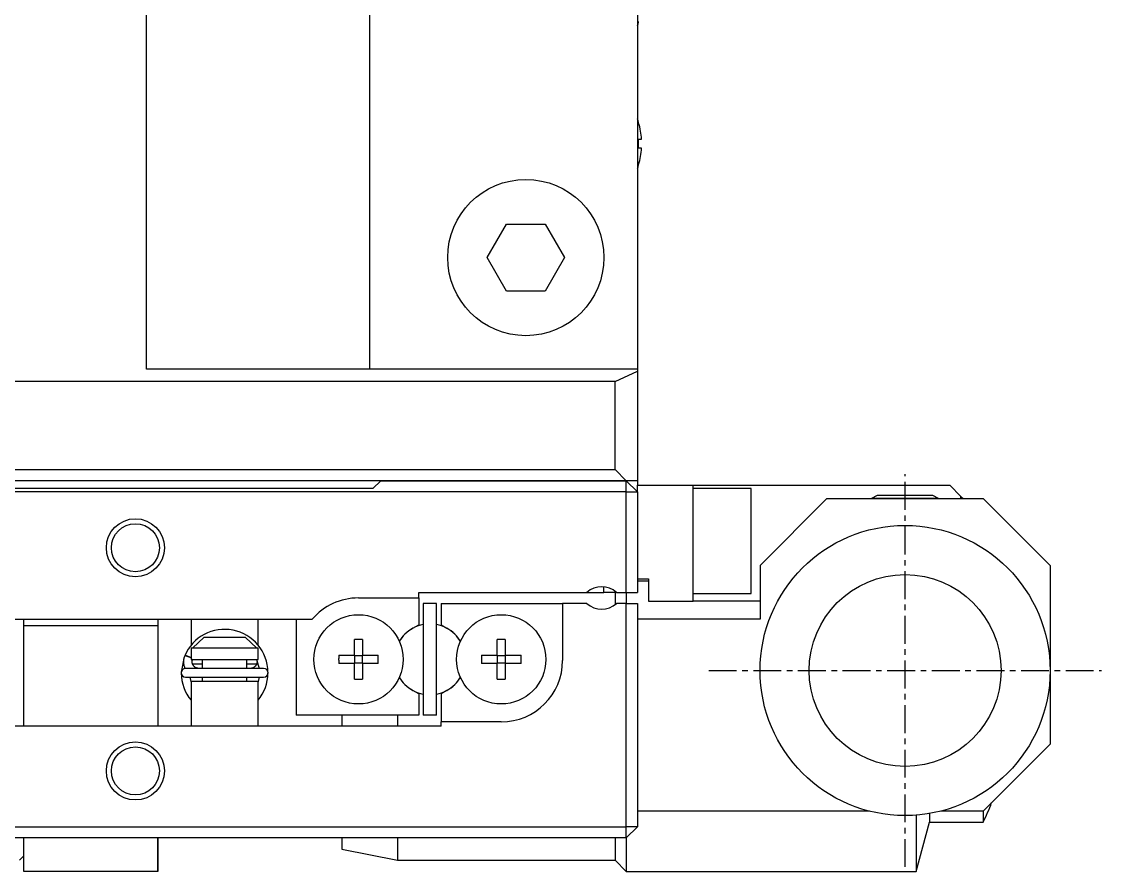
# Model space of a CAD drawing. Extents: x 61 to 317, y 68 to 332.
# Drawn here: x 130.79 to 179.19, y 225.66 to 263.73 of the extents above; entities that cross this region are included whole.
import ezdxf

# ---------------------------------------------------------------- set-up
doc = ezdxf.new("R2010")
doc.units = 0
doc.linetypes.add('CENTER', pattern=[2, 1.25, -0.25, 0.25, -0.25])
doc.layers.get('0').update_dxf_attribs({"linetype": 'CONTINUOUS'})
doc.layers.add('CENTER', color=1, linetype='CENTER')

msp = doc.modelspace()

# ---------------------------------------------------------------- linework, layer by layer
at = {"color": 9, "linetype": 'CONTINUOUS'}
msp.add_line((146.387, 282.707), (146.387, 248.163), dxfattribs=at)
at = {"color": 7, "linetype": 'CONTINUOUS'}
for p, q in [((158.387, 282.663), (158.387, 248.163)), ((136.387, 248.163), (136.387, 278.15)), ((158.443, 263.713), (158.443, 263.734)), ((158.443, 263.713), (158.443, 263.734)), ((158.443, 259.192), (158.443, 259.213)), ((158.443, 258.063), (158.443, 258.463)), ((158.443, 258.463), (158.574, 258.463)), ((158.574, 258.063), (158.443, 258.063)), ((158.443, 257.313), (158.443, 257.334)), ((151.655, 253.163), (152.521, 254.663)), ((152.521, 254.663), (154.253, 254.663)), ((154.253, 254.663), (155.119, 253.163)), ((152.521, 251.663), (151.655, 253.163)), ((155.119, 253.163), (154.253, 251.663)), ((154.253, 251.663), (152.521, 251.663)), ((151.387, 248.163), (136.387, 248.163)), ((155.387, 248.163), (151.387, 248.163)), ((158.387, 248.163), (155.387, 248.163)), ((157.387, 247.616), (158.387, 248.072)), ((158.387, 248.163), (158.387, 248.072)), ((158.387, 248.072), (158.387, 243.163)), ((157.387, 247.616), (99.387, 247.616)), ((157.387, 243.663), (157.387, 247.616)), ((99.387, 243.663), (157.387, 243.663)), ((157.387, 243.663), (157.887, 243.163)), ((146.887, 243.163), (109.887, 243.163)), ((146.887, 243.163), (146.537, 242.813)), ((157.887, 243.163), (146.887, 243.163)), ((146.887, 243.163), (157.887, 243.163)), ((158.387, 243.163), (157.887, 243.163)), ((158.387, 242.663), (157.887, 243.163)), ((157.887, 242.663), (157.887, 243.163)), ((158.387, 243.163), (158.387, 242.963)), ((157.887, 242.663), (98.887, 242.663)), ((146.537, 242.813), (110.237, 242.813)), ((157.887, 238.163), (157.887, 242.663)), ((157.887, 242.663), (158.387, 242.663)), ((158.387, 242.963), (160.887, 242.963)), ((158.387, 242.663), (158.387, 242.963)), ((158.387, 242.663), (158.387, 238.163)), ((160.887, 242.963), (172.387, 242.963)), ((160.887, 237.763), (160.887, 242.963)), ((163.487, 242.813), (160.887, 242.813)), ((163.487, 240.463), (163.487, 242.813)), ((169.137, 242.498), (168.887, 242.373)), ((171.637, 242.498), (169.137, 242.498)), ((171.887, 242.373), (171.637, 242.498)), ((172.887, 242.463), (172.387, 242.963)), ((166.887, 242.363), (163.887, 239.363)), ((166.887, 242.363), (173.887, 242.363)), ((171.887, 242.373), (168.887, 242.373)), ((168.887, 242.373), (168.887, 242.363)), ((171.887, 242.363), (171.887, 242.373)), ((172.887, 242.463), (172.987, 242.363)), ((172.887, 242.363), (172.887, 242.463)), ((176.887, 239.363), (173.887, 242.363)), ((163.487, 238.113), (163.487, 240.463)), ((163.887, 239.363), (163.887, 236.963)), ((176.887, 239.363), (176.887, 234.663)), ((158.387, 238.763), (158.887, 238.763)), ((158.887, 238.663), (158.387, 238.663)), ((158.887, 238.763), (158.887, 237.763)), ((148.587, 238.163), (156.126, 238.163)), ((148.587, 237.913), (148.587, 238.163)), ((156.107, 238.163), (156.887, 238.163)), ((156.126, 238.163), (156.887, 238.163)), ((156.887, 238.163), (156.887, 238.408)), ((157.387, 238.163), (156.887, 238.163)), ((157.415, 238.191), (157.387, 238.163)), ((157.387, 238.163), (157.387, 237.613)), ((157.448, 238.163), (157.887, 238.163)), ((157.887, 238.163), (158.387, 238.163)), ((157.887, 238.163), (157.887, 237.663)), ((145.887, 237.913), (148.587, 237.913)), ((148.587, 237.913), (148.587, 236.714)), ((149.387, 237.663), (148.787, 237.663)), ((148.787, 237.663), (148.787, 232.663)), ((149.387, 232.663), (149.387, 237.663)), ((149.587, 237.663), (155.037, 237.663)), ((149.587, 237.663), (149.587, 236.714)), ((156.126, 237.663), (155.037, 237.663)), ((155.037, 237.663), (155.037, 235.113)), ((157.887, 237.663), (157.448, 237.663)), ((157.887, 227.663), (157.887, 237.663)), ((157.887, 237.663), (158.387, 237.663)), ((158.387, 237.663), (158.387, 227.663)), ((158.887, 237.763), (160.887, 237.763)), ((160.887, 238.113), (163.487, 238.113)), ((163.887, 237.763), (160.887, 237.763)), ((117.962, 236.963), (138.812, 236.963)), ((130.887, 236.663), (130.887, 236.963)), ((136.887, 236.963), (136.887, 236.663)), ((138.387, 236.963), (138.387, 235.8)), ((138.812, 236.963), (140.962, 236.963)), ((140.962, 236.963), (143.808, 236.963)), ((141.387, 235.799), (141.387, 236.963)), ((143.087, 236.963), (143.087, 232.663)), ((148.327, 236.564), (148.587, 236.714)), ((149.587, 236.714), (149.847, 236.564)), ((163.887, 236.963), (158.387, 236.963)), ((130.887, 232.163), (130.887, 236.663)), ((136.887, 236.663), (130.887, 236.663)), ((136.887, 236.663), (136.887, 232.163)), ((138.441, 235.663), (138.97, 236.163)), ((138.97, 236.163), (140.804, 236.163)), ((140.804, 236.163), (141.333, 235.663)), ((145.707, 235.343), (145.707, 236.049)), ((146.067, 236.049), (146.067, 235.343)), ((152.107, 235.343), (152.107, 236.049)), ((152.467, 236.049), (152.467, 235.343)), ((138.078, 235.274), (137.943, 234.59)), ((138.064, 235.228), (138.057, 235.195)), ((138.074, 235.261), (138.064, 235.228)), ((138.085, 235.294), (138.074, 235.261)), ((138.097, 235.324), (138.085, 235.294)), ((138.111, 235.353), (138.102, 235.332)), ((138.102, 235.333), (138.325, 235.266)), ((138.325, 235.266), (138.387, 235.235)), ((138.387, 235.663), (138.387, 235.163)), ((138.441, 235.663), (138.387, 235.663)), ((141.333, 235.663), (138.441, 235.663)), ((141.387, 235.663), (141.333, 235.663)), ((141.387, 235.163), (141.387, 235.663)), ((141.675, 235.327), (141.667, 235.345)), ((141.671, 235.333), (141.671, 235.336)), ((141.697, 235.271), (141.675, 235.328)), ((145.001, 235.343), (145.707, 235.343)), ((145.717, 235.333), (145.707, 235.343)), ((145.717, 234.993), (145.717, 235.333)), ((145.717, 235.333), (146.057, 235.333)), ((146.057, 235.333), (146.067, 235.343)), ((146.057, 235.333), (146.057, 234.993)), ((146.067, 235.343), (146.773, 235.343)), ((151.401, 235.343), (152.107, 235.343)), ((152.117, 235.333), (152.107, 235.343)), ((152.117, 234.993), (152.117, 235.333)), ((152.117, 235.333), (152.457, 235.333)), ((152.457, 235.333), (152.467, 235.343)), ((152.457, 235.333), (152.457, 234.993)), ((152.467, 235.343), (153.173, 235.343)), ((138.043, 235.093), (138.042, 235.059)), ((138.042, 235.059), (138.043, 235.025)), ((138.046, 235.127), (138.043, 235.093)), ((138.043, 235.025), (138.045, 234.99)), ((138.045, 234.99), (138.05, 234.956)), ((138.05, 235.161), (138.046, 235.127)), ((138.057, 235.195), (138.05, 235.161)), ((138.05, 234.956), (138.055, 234.923)), ((138.055, 234.923), (138.063, 234.889)), ((138.063, 234.889), (138.072, 234.856)), ((138.072, 234.856), (138.083, 234.824)), ((138.083, 234.824), (138.095, 234.792)), ((138.095, 234.792), (138.109, 234.76)), ((138.109, 234.76), (138.111, 234.756)), ((141.637, 234.758), (138.137, 234.758)), ((138.387, 235.163), (141.387, 235.163)), ((138.432, 235.057), (138.433, 235.072)), ((138.433, 235.042), (138.432, 235.057)), ((138.433, 235.072), (138.434, 235.087)), ((138.434, 235.027), (138.433, 235.042)), ((138.434, 235.087), (138.436, 235.102)), ((138.436, 235.012), (138.434, 235.027)), ((138.436, 235.102), (138.439, 235.117)), ((138.438, 234.997), (138.436, 235.012)), ((138.441, 234.983), (138.438, 234.997)), ((138.439, 235.117), (138.442, 235.132)), ((138.446, 234.968), (138.441, 234.983)), ((138.442, 235.132), (138.447, 235.146)), ((138.45, 234.954), (138.446, 234.968)), ((138.447, 235.146), (138.452, 235.161)), ((138.447, 234.963), (138.887, 234.963)), ((138.447, 234.963), (138.887, 234.963)), ((138.456, 234.94), (138.45, 234.954)), ((138.452, 235.161), (138.456, 235.171)), ((138.462, 234.926), (138.456, 234.94)), ((138.469, 234.913), (138.462, 234.926)), ((138.477, 234.9), (138.469, 234.913)), ((138.485, 234.887), (138.477, 234.9)), ((138.494, 234.875), (138.485, 234.887)), ((138.503, 234.864), (138.494, 234.875)), ((138.513, 234.852), (138.503, 234.864)), ((138.524, 234.842), (138.513, 234.852)), ((138.535, 234.832), (138.524, 234.842)), ((138.546, 234.822), (138.535, 234.832)), ((138.558, 234.813), (138.546, 234.822)), ((138.571, 234.804), (138.558, 234.813)), ((138.583, 234.797), (138.571, 234.804)), ((138.596, 234.79), (138.583, 234.797)), ((138.61, 234.783), (138.596, 234.79)), ((138.624, 234.777), (138.61, 234.783)), ((138.638, 234.772), (138.624, 234.777)), ((138.652, 234.767), (138.638, 234.772)), ((138.667, 234.764), (138.652, 234.767)), ((138.681, 234.761), (138.667, 234.764)), ((138.696, 234.758), (138.681, 234.761)), ((138.887, 235.163), (138.887, 234.758)), ((140.887, 234.758), (140.887, 235.163)), ((140.887, 234.963), (141.325, 234.963)), ((140.887, 234.963), (141.325, 234.963)), ((141.042, 234.758), (141.035, 234.758)), ((141.057, 234.759), (141.042, 234.758)), ((141.072, 234.76), (141.057, 234.759)), ((141.087, 234.762), (141.072, 234.76)), ((141.102, 234.765), (141.087, 234.762)), ((141.116, 234.769), (141.102, 234.765)), ((141.131, 234.773), (141.116, 234.769)), ((141.145, 234.778), (141.131, 234.773)), ((141.159, 234.784), (141.145, 234.778)), ((141.173, 234.79), (141.159, 234.784)), ((141.186, 234.797), (141.173, 234.79)), ((141.199, 234.805), (141.186, 234.797)), ((141.211, 234.813), (141.199, 234.805)), ((141.224, 234.822), (141.211, 234.813)), ((141.235, 234.831), (141.224, 234.822)), ((141.246, 234.842), (141.235, 234.831)), ((141.257, 234.852), (141.246, 234.842)), ((141.267, 234.863), (141.257, 234.852)), ((141.277, 234.875), (141.267, 234.863)), ((141.286, 234.887), (141.277, 234.875)), ((141.294, 234.899), (141.286, 234.887)), ((141.302, 234.912), (141.294, 234.899)), ((141.309, 234.926), (141.302, 234.912)), ((141.316, 234.939), (141.309, 234.926)), ((141.321, 234.953), (141.316, 234.939)), ((141.317, 235.174), (141.323, 235.16)), ((141.326, 234.968), (141.321, 234.953)), ((141.322, 235.163), (141.431, 234.758)), ((141.323, 235.16), (141.327, 235.146)), ((141.331, 234.982), (141.326, 234.968)), ((141.327, 235.146), (141.331, 235.131)), ((141.331, 235.131), (141.335, 235.116)), ((141.334, 234.997), (141.331, 234.982)), ((141.337, 235.012), (141.334, 234.997)), ((141.335, 235.116), (141.337, 235.102)), ((141.337, 235.102), (141.339, 235.087)), ((141.339, 235.026), (141.337, 235.012)), ((141.339, 235.087), (141.34, 235.072)), ((141.34, 235.042), (141.339, 235.026)), ((141.34, 235.072), (141.341, 235.057)), ((141.341, 235.057), (141.34, 235.042)), ((145.707, 234.983), (145.001, 234.983)), ((145.717, 234.993), (145.707, 234.983)), ((145.707, 234.277), (145.707, 234.983)), ((146.057, 234.993), (145.717, 234.993)), ((146.057, 234.993), (146.067, 234.983)), ((146.773, 234.983), (146.067, 234.983)), ((146.067, 234.983), (146.067, 234.277)), ((152.107, 234.983), (151.401, 234.983)), ((152.117, 234.993), (152.107, 234.983)), ((152.107, 234.277), (152.107, 234.983)), ((152.457, 234.993), (152.117, 234.993)), ((152.457, 234.993), (152.467, 234.983)), ((153.173, 234.983), (152.467, 234.983)), ((152.467, 234.983), (152.467, 234.277)), ((138.137, 234.368), (141.637, 234.368)), ((138.384, 234.163), (138.343, 234.368)), ((138.887, 234.368), (138.887, 234.163)), ((140.887, 234.163), (140.887, 234.368)), ((141.43, 234.368), (141.39, 234.163)), ((176.887, 234.663), (176.887, 231.363)), ((138.387, 234.152), (138.384, 234.163)), ((141.387, 234.163), (138.387, 234.163)), ((138.387, 234.163), (138.387, 232.163)), ((141.39, 234.163), (141.387, 234.15)), ((141.387, 232.163), (141.387, 234.163)), ((148.587, 233.612), (148.327, 233.762)), ((148.587, 233.612), (148.587, 232.663)), ((149.847, 233.762), (149.587, 233.612)), ((149.587, 233.612), (149.587, 232.363)), ((148.587, 232.663), (143.087, 232.663)), ((145.137, 232.663), (145.137, 232.163)), ((147.637, 232.663), (147.637, 232.163)), ((149.387, 232.663), (148.787, 232.663)), ((152.287, 232.363), (149.587, 232.363)), ((149.587, 232.163), (149.587, 232.363)), ((149.587, 232.163), (107.187, 232.163)), ((173.887, 228.363), (176.887, 231.363)), ((168.787, 228.363), (158.387, 228.363)), ((170.887, 228.182), (170.887, 225.663)), ((171.476, 228.255), (171.476, 227.863)), ((173.887, 228.363), (171.987, 228.363)), ((173.887, 228.363), (173.887, 227.863)), ((98.887, 227.663), (157.887, 227.663)), ((157.887, 227.163), (158.387, 227.663)), ((158.387, 227.663), (157.887, 227.663)), ((157.887, 227.163), (157.887, 227.663)), ((170.887, 225.663), (171.476, 227.863)), ((171.476, 227.863), (173.887, 227.863)), ((157.887, 227.163), (98.887, 227.163)), ((130.887, 225.663), (130.887, 227.163)), ((136.887, 227.163), (136.887, 225.663)), ((136.887, 225.663), (136.887, 227.163)), ((145.137, 227.163), (145.137, 226.663)), ((147.637, 227.163), (147.637, 226.163)), ((157.387, 227.163), (157.387, 226.163)), ((157.887, 227.163), (157.887, 225.663)), ((145.137, 226.663), (147.637, 226.163)), ((130.687, 226.163), (130.887, 226.363)), ((147.637, 226.163), (157.387, 226.163)), ((157.387, 226.163), (157.887, 225.663)), ((136.887, 225.663), (130.887, 225.663)), ((157.887, 225.663), (170.887, 225.663))]:
    msp.add_line(p, q, dxfattribs=at)
for points in [[(146.067, 236.049, 0), (146.064, 236.049, 0), (146.061, 236.05, 0), (146.059, 236.05, 0), (146.056, 236.05, 0), (146.053, 236.05, 0), (146.05, 236.05, 0), (146.047, 236.05, 0), (146.045, 236.05, 0), (146.042, 236.05, 0), (146.039, 236.05, 0), (146.036, 236.05, 0), (146.033, 236.05, 0), (146.03, 236.05, 0), (146.028, 236.05, 0), (146.025, 236.05, 0), (146.022, 236.05, 0), (146.019, 236.05, 0), (146.016, 236.051, 0), (146.014, 236.051, 0), (146.011, 236.051, 0), (146.008, 236.051, 0), (146.005, 236.051, 0), (146.002, 236.051, 0), (146, 236.051, 0), (145.997, 236.051, 0), (145.994, 236.051, 0), (145.991, 236.051, 0), (145.988, 236.051, 0), (145.985, 236.051, 0), (145.983, 236.051, 0), (145.98, 236.051, 0), (145.977, 236.051, 0), (145.974, 236.051, 0), (145.971, 236.051, 0), (145.969, 236.051, 0), (145.966, 236.051, 0), (145.963, 236.051, 0), (145.96, 236.051, 0), (145.957, 236.051, 0), (145.955, 236.051, 0), (145.952, 236.051, 0), (145.949, 236.051, 0), (145.946, 236.051, 0), (145.943, 236.051, 0), (145.94, 236.051, 0), (145.938, 236.051, 0), (145.935, 236.052, 0), (145.932, 236.052, 0), (145.929, 236.052, 0), (145.926, 236.052, 0), (145.924, 236.052, 0), (145.921, 236.052, 0), (145.918, 236.052, 0), (145.915, 236.052, 0), (145.912, 236.052, 0), (145.91, 236.052, 0), (145.907, 236.052, 0), (145.904, 236.052, 0), (145.901, 236.052, 0), (145.898, 236.052, 0), (145.895, 236.052, 0), (145.893, 236.052, 0), (145.89, 236.052, 0), (145.887, 236.052, 0), (145.884, 236.052, 0), (145.881, 236.052, 0), (145.879, 236.052, 0), (145.876, 236.052, 0), (145.873, 236.052, 0), (145.87, 236.052, 0), (145.867, 236.052, 0), (145.864, 236.052, 0), (145.862, 236.052, 0), (145.859, 236.052, 0), (145.856, 236.052, 0), (145.853, 236.052, 0), (145.85, 236.052, 0), (145.848, 236.052, 0), (145.845, 236.052, 0), (145.842, 236.052, 0), (145.839, 236.052, 0), (145.836, 236.051, 0), (145.834, 236.051, 0), (145.831, 236.051, 0), (145.828, 236.051, 0), (145.825, 236.051, 0), (145.822, 236.051, 0), (145.819, 236.051, 0), (145.817, 236.051, 0), (145.814, 236.051, 0), (145.811, 236.051, 0), (145.808, 236.051, 0), (145.805, 236.051, 0), (145.803, 236.051, 0), (145.8, 236.051, 0), (145.797, 236.051, 0), (145.794, 236.051, 0), (145.791, 236.051, 0), (145.789, 236.051, 0), (145.786, 236.051, 0), (145.783, 236.051, 0), (145.78, 236.051, 0), (145.777, 236.051, 0), (145.774, 236.051, 0), (145.772, 236.051, 0), (145.769, 236.051, 0), (145.766, 236.051, 0), (145.763, 236.051, 0), (145.76, 236.051, 0), (145.758, 236.051, 0), (145.755, 236.05, 0), (145.752, 236.05, 0), (145.749, 236.05, 0), (145.746, 236.05, 0), (145.744, 236.05, 0), (145.741, 236.05, 0), (145.738, 236.05, 0), (145.735, 236.05, 0), (145.732, 236.05, 0), (145.729, 236.05, 0), (145.727, 236.05, 0), (145.724, 236.05, 0), (145.721, 236.05, 0), (145.718, 236.05, 0), (145.715, 236.05, 0), (145.713, 236.05, 0), (145.71, 236.049, 0), (145.707, 236.049, 0)], [(152.467, 236.049, 0), (152.464, 236.049, 0), (152.461, 236.05, 0), (152.459, 236.05, 0), (152.456, 236.05, 0), (152.453, 236.05, 0), (152.45, 236.05, 0), (152.447, 236.05, 0), (152.445, 236.05, 0), (152.442, 236.05, 0), (152.439, 236.05, 0), (152.436, 236.05, 0), (152.433, 236.05, 0), (152.43, 236.05, 0), (152.428, 236.05, 0), (152.425, 236.05, 0), (152.422, 236.05, 0), (152.419, 236.05, 0), (152.416, 236.051, 0), (152.414, 236.051, 0), (152.411, 236.051, 0), (152.408, 236.051, 0), (152.405, 236.051, 0), (152.402, 236.051, 0), (152.4, 236.051, 0), (152.397, 236.051, 0), (152.394, 236.051, 0), (152.391, 236.051, 0), (152.388, 236.051, 0), (152.385, 236.051, 0), (152.383, 236.051, 0), (152.38, 236.051, 0), (152.377, 236.051, 0), (152.374, 236.051, 0), (152.371, 236.051, 0), (152.369, 236.051, 0), (152.366, 236.051, 0), (152.363, 236.051, 0), (152.36, 236.051, 0), (152.357, 236.051, 0), (152.355, 236.051, 0), (152.352, 236.051, 0), (152.349, 236.051, 0), (152.346, 236.051, 0), (152.343, 236.051, 0), (152.34, 236.051, 0), (152.338, 236.051, 0), (152.335, 236.052, 0), (152.332, 236.052, 0), (152.329, 236.052, 0), (152.326, 236.052, 0), (152.324, 236.052, 0), (152.321, 236.052, 0), (152.318, 236.052, 0), (152.315, 236.052, 0), (152.312, 236.052, 0), (152.31, 236.052, 0), (152.307, 236.052, 0), (152.304, 236.052, 0), (152.301, 236.052, 0), (152.298, 236.052, 0), (152.295, 236.052, 0), (152.293, 236.052, 0), (152.29, 236.052, 0), (152.287, 236.052, 0), (152.284, 236.052, 0), (152.281, 236.052, 0), (152.279, 236.052, 0), (152.276, 236.052, 0), (152.273, 236.052, 0), (152.27, 236.052, 0), (152.267, 236.052, 0), (152.264, 236.052, 0), (152.262, 236.052, 0), (152.259, 236.052, 0), (152.256, 236.052, 0), (152.253, 236.052, 0), (152.25, 236.052, 0), (152.248, 236.052, 0), (152.245, 236.052, 0), (152.242, 236.052, 0), (152.239, 236.052, 0), (152.236, 236.051, 0), (152.234, 236.051, 0), (152.231, 236.051, 0), (152.228, 236.051, 0), (152.225, 236.051, 0), (152.222, 236.051, 0), (152.219, 236.051, 0), (152.217, 236.051, 0), (152.214, 236.051, 0), (152.211, 236.051, 0), (152.208, 236.051, 0), (152.205, 236.051, 0), (152.203, 236.051, 0), (152.2, 236.051, 0), (152.197, 236.051, 0), (152.194, 236.051, 0), (152.191, 236.051, 0), (152.189, 236.051, 0), (152.186, 236.051, 0), (152.183, 236.051, 0), (152.18, 236.051, 0), (152.177, 236.051, 0), (152.174, 236.051, 0), (152.172, 236.051, 0), (152.169, 236.051, 0), (152.166, 236.051, 0), (152.163, 236.051, 0), (152.16, 236.051, 0), (152.158, 236.051, 0), (152.155, 236.05, 0), (152.152, 236.05, 0), (152.149, 236.05, 0), (152.146, 236.05, 0), (152.144, 236.05, 0), (152.141, 236.05, 0), (152.138, 236.05, 0), (152.135, 236.05, 0), (152.132, 236.05, 0), (152.129, 236.05, 0), (152.127, 236.05, 0), (152.124, 236.05, 0), (152.121, 236.05, 0), (152.118, 236.05, 0), (152.115, 236.05, 0), (152.113, 236.05, 0), (152.11, 236.049, 0), (152.107, 236.049, 0)], [(138.102, 235.327, 0), (138.102, 235.327, 0), (138.102, 235.327, 0), (138.102, 235.327, 0), (138.102, 235.327, 0), (138.102, 235.327, 0), (138.102, 235.327, 0), (138.102, 235.327, 0), (138.102, 235.327, 0), (138.102, 235.327, 0), (138.102, 235.327, 0), (138.102, 235.327, 0), (138.102, 235.327, 0), (138.102, 235.327, 0), (138.102, 235.327, 0), (138.102, 235.327, 0), (138.102, 235.327, 0), (138.101, 235.327, 0), (138.101, 235.327, 0), (138.101, 235.327, 0), (138.101, 235.327, 0), (138.101, 235.327, 0), (138.101, 235.327, 0), (138.101, 235.327, 0), (138.101, 235.327, 0), (138.101, 235.327, 0), (138.101, 235.327, 0), (138.101, 235.327, 0), (138.101, 235.327, 0), (138.101, 235.327, 0), (138.101, 235.327, 0), (138.101, 235.327, 0), (138.101, 235.327, 0), (138.101, 235.327, 0), (138.101, 235.327, 0), (138.1, 235.327, 0), (138.1, 235.326, 0), (138.1, 235.326, 0), (138.1, 235.326, 0), (138.1, 235.326, 0), (138.1, 235.326, 0), (138.1, 235.326, 0), (138.1, 235.326, 0), (138.1, 235.326, 0), (138.1, 235.326, 0), (138.1, 235.326, 0), (138.1, 235.326, 0), (138.1, 235.326, 0), (138.1, 235.326, 0), (138.1, 235.326, 0), (138.1, 235.326, 0), (138.1, 235.326, 0), (138.1, 235.326, 0), (138.1, 235.326, 0), (138.1, 235.326, 0), (138.1, 235.326, 0), (138.099, 235.326, 0), (138.099, 235.326, 0), (138.099, 235.326, 0), (138.099, 235.326, 0), (138.099, 235.326, 0), (138.099, 235.326, 0), (138.099, 235.326, 0), (138.099, 235.326, 0), (138.099, 235.326, 0), (138.099, 235.326, 0), (138.099, 235.326, 0), (138.099, 235.326, 0), (138.099, 235.326, 0), (138.099, 235.326, 0), (138.099, 235.326, 0), (138.099, 235.326, 0), (138.099, 235.326, 0), (138.099, 235.326, 0), (138.099, 235.326, 0), (138.099, 235.326, 0), (138.099, 235.326, 0), (138.099, 235.326, 0), (138.099, 235.326, 0), (138.099, 235.326, 0), (138.099, 235.326, 0), (138.098, 235.326, 0), (138.098, 235.326, 0), (138.098, 235.325, 0), (138.098, 235.325, 0), (138.098, 235.325, 0), (138.098, 235.325, 0), (138.098, 235.325, 0), (138.098, 235.325, 0), (138.098, 235.325, 0), (138.098, 235.325, 0), (138.098, 235.325, 0), (138.098, 235.325, 0), (138.098, 235.325, 0), (138.098, 235.325, 0), (138.098, 235.325, 0), (138.098, 235.325, 0), (138.098, 235.325, 0), (138.098, 235.325, 0), (138.098, 235.325, 0), (138.098, 235.325, 0), (138.098, 235.325, 0), (138.098, 235.325, 0), (138.098, 235.325, 0), (138.098, 235.325, 0), (138.098, 235.325, 0), (138.098, 235.325, 0), (138.098, 235.325, 0), (138.098, 235.325, 0), (138.098, 235.325, 0), (138.098, 235.325, 0), (138.098, 235.325, 0), (138.098, 235.325, 0), (138.098, 235.325, 0), (138.097, 235.325, 0), (138.097, 235.325, 0), (138.097, 235.325, 0), (138.097, 235.325, 0), (138.097, 235.325, 0), (138.097, 235.325, 0), (138.097, 235.324, 0), (138.097, 235.324, 0), (138.097, 235.324, 0), (138.097, 235.324, 0), (138.097, 235.324, 0), (138.097, 235.324, 0), (138.097, 235.324, 0), (138.097, 235.324, 0), (138.097, 235.324, 0)], [(138.097, 235.324, 0), (138.097, 235.324, 0), (138.097, 235.324, 0), (138.097, 235.324, 0), (138.097, 235.324, 0), (138.097, 235.324, 0), (138.097, 235.324, 0), (138.097, 235.324, 0), (138.097, 235.324, 0), (138.097, 235.324, 0), (138.097, 235.324, 0), (138.097, 235.324, 0), (138.097, 235.324, 0), (138.097, 235.324, 0), (138.097, 235.324, 0), (138.097, 235.324, 0), (138.097, 235.324, 0), (138.097, 235.324, 0), (138.097, 235.324, 0), (138.097, 235.324, 0), (138.097, 235.324, 0), (138.097, 235.324, 0), (138.097, 235.324, 0), (138.097, 235.324, 0), (138.097, 235.324, 0), (138.097, 235.324, 0), (138.097, 235.324, 0), (138.097, 235.324, 0), (138.097, 235.324, 0), (138.097, 235.324, 0), (138.097, 235.324, 0), (138.097, 235.324, 0), (138.097, 235.324, 0), (138.097, 235.324, 0), (138.097, 235.324, 0), (138.097, 235.324, 0), (138.097, 235.324, 0), (138.097, 235.324, 0), (138.097, 235.324, 0), (138.097, 235.324, 0), (138.097, 235.324, 0), (138.097, 235.324, 0), (138.097, 235.324, 0), (138.097, 235.324, 0), (138.097, 235.324, 0), (138.097, 235.324, 0), (138.097, 235.324, 0), (138.097, 235.324, 0), (138.097, 235.324, 0), (138.097, 235.324, 0), (138.097, 235.324, 0), (138.097, 235.324, 0), (138.097, 235.324, 0), (138.097, 235.324, 0), (138.097, 235.324, 0), (138.097, 235.324, 0), (138.097, 235.324, 0), (138.097, 235.324, 0), (138.097, 235.324, 0), (138.097, 235.324, 0), (138.097, 235.324, 0), (138.097, 235.324, 0), (138.097, 235.324, 0), (138.097, 235.324, 0), (138.097, 235.324, 0), (138.097, 235.324, 0), (138.097, 235.324, 0), (138.097, 235.324, 0), (138.097, 235.324, 0), (138.097, 235.324, 0), (138.097, 235.324, 0), (138.097, 235.324, 0), (138.097, 235.324, 0), (138.097, 235.324, 0), (138.097, 235.324, 0), (138.097, 235.324, 0), (138.097, 235.324, 0), (138.097, 235.324, 0), (138.097, 235.324, 0), (138.097, 235.324, 0), (138.097, 235.324, 0), (138.097, 235.324, 0), (138.097, 235.324, 0), (138.097, 235.324, 0), (138.097, 235.324, 0), (138.097, 235.324, 0), (138.097, 235.324, 0), (138.097, 235.324, 0), (138.097, 235.324, 0), (138.097, 235.324, 0), (138.097, 235.324, 0), (138.097, 235.324, 0), (138.097, 235.324, 0), (138.097, 235.324, 0), (138.097, 235.324, 0), (138.097, 235.324, 0), (138.097, 235.324, 0), (138.097, 235.324, 0), (138.097, 235.324, 0), (138.097, 235.324, 0), (138.097, 235.324, 0), (138.097, 235.324, 0), (138.097, 235.324, 0), (138.097, 235.324, 0), (138.097, 235.324, 0), (138.097, 235.324, 0), (138.097, 235.324, 0), (138.097, 235.324, 0), (138.097, 235.324, 0), (138.097, 235.324, 0), (138.097, 235.324, 0), (138.097, 235.324, 0), (138.097, 235.324, 0), (138.097, 235.324, 0), (138.097, 235.324, 0), (138.097, 235.324, 0), (138.097, 235.324, 0), (138.097, 235.324, 0), (138.097, 235.324, 0), (138.097, 235.324, 0), (138.097, 235.324, 0), (138.097, 235.324, 0), (138.097, 235.324, 0), (138.097, 235.324, 0), (138.097, 235.324, 0), (138.097, 235.324, 0), (138.097, 235.324, 0), (138.097, 235.324, 0), (138.097, 235.324, 0)], [(138.321, 235.257, 0), (138.319, 235.258, 0), (138.317, 235.259, 0), (138.315, 235.259, 0), (138.313, 235.26, 0), (138.31, 235.261, 0), (138.308, 235.262, 0), (138.306, 235.263, 0), (138.304, 235.264, 0), (138.302, 235.265, 0), (138.3, 235.266, 0), (138.297, 235.267, 0), (138.295, 235.268, 0), (138.293, 235.269, 0), (138.291, 235.27, 0), (138.289, 235.271, 0), (138.286, 235.272, 0), (138.284, 235.273, 0), (138.282, 235.274, 0), (138.28, 235.275, 0), (138.278, 235.276, 0), (138.275, 235.276, 0), (138.273, 235.277, 0), (138.271, 235.278, 0), (138.269, 235.279, 0), (138.267, 235.28, 0), (138.264, 235.281, 0), (138.262, 235.282, 0), (138.26, 235.283, 0), (138.258, 235.284, 0), (138.256, 235.284, 0), (138.253, 235.285, 0), (138.251, 235.286, 0), (138.249, 235.287, 0), (138.247, 235.288, 0), (138.245, 235.289, 0), (138.243, 235.29, 0), (138.24, 235.29, 0), (138.238, 235.291, 0), (138.236, 235.292, 0), (138.234, 235.293, 0), (138.232, 235.294, 0), (138.23, 235.294, 0), (138.228, 235.295, 0), (138.226, 235.296, 0), (138.223, 235.297, 0), (138.221, 235.298, 0), (138.219, 235.298, 0), (138.217, 235.299, 0), (138.215, 235.3, 0), (138.213, 235.301, 0), (138.211, 235.301, 0), (138.209, 235.302, 0), (138.207, 235.303, 0), (138.205, 235.303, 0), (138.203, 235.304, 0), (138.201, 235.305, 0), (138.199, 235.305, 0), (138.197, 235.306, 0), (138.195, 235.307, 0), (138.193, 235.307, 0), (138.191, 235.308, 0), (138.189, 235.309, 0), (138.187, 235.309, 0), (138.185, 235.31, 0), (138.183, 235.311, 0), (138.182, 235.311, 0), (138.18, 235.312, 0), (138.178, 235.312, 0), (138.176, 235.313, 0), (138.174, 235.313, 0), (138.172, 235.314, 0), (138.171, 235.315, 0), (138.169, 235.315, 0), (138.167, 235.316, 0), (138.165, 235.316, 0), (138.164, 235.317, 0), (138.162, 235.317, 0), (138.16, 235.318, 0), (138.159, 235.318, 0), (138.157, 235.319, 0), (138.155, 235.319, 0), (138.154, 235.319, 0), (138.152, 235.32, 0), (138.15, 235.32, 0), (138.149, 235.321, 0), (138.147, 235.321, 0), (138.146, 235.321, 0), (138.144, 235.322, 0), (138.143, 235.322, 0), (138.141, 235.322, 0), (138.14, 235.323, 0), (138.139, 235.323, 0), (138.137, 235.323, 0), (138.136, 235.324, 0), (138.134, 235.324, 0), (138.133, 235.324, 0), (138.132, 235.325, 0), (138.13, 235.325, 0), (138.129, 235.325, 0), (138.128, 235.325, 0), (138.127, 235.326, 0), (138.125, 235.326, 0), (138.124, 235.326, 0), (138.123, 235.326, 0), (138.122, 235.326, 0), (138.121, 235.326, 0), (138.12, 235.327, 0), (138.119, 235.327, 0), (138.118, 235.327, 0), (138.117, 235.327, 0), (138.116, 235.327, 0), (138.115, 235.327, 0), (138.114, 235.327, 0), (138.113, 235.327, 0), (138.112, 235.327, 0), (138.111, 235.327, 0), (138.11, 235.327, 0), (138.109, 235.327, 0), (138.109, 235.327, 0), (138.108, 235.327, 0), (138.107, 235.327, 0), (138.106, 235.327, 0), (138.106, 235.327, 0), (138.105, 235.327, 0), (138.104, 235.327, 0), (138.104, 235.327, 0), (138.103, 235.327, 0), (138.102, 235.327, 0)], [(138.387, 235.224, 0), (138.387, 235.224, 0), (138.386, 235.225, 0), (138.386, 235.225, 0), (138.385, 235.225, 0), (138.385, 235.225, 0), (138.384, 235.225, 0), (138.384, 235.226, 0), (138.383, 235.226, 0), (138.383, 235.226, 0), (138.382, 235.226, 0), (138.382, 235.227, 0), (138.381, 235.227, 0), (138.381, 235.227, 0), (138.381, 235.227, 0), (138.38, 235.228, 0), (138.38, 235.228, 0), (138.379, 235.228, 0), (138.379, 235.228, 0), (138.378, 235.229, 0), (138.378, 235.229, 0), (138.377, 235.229, 0), (138.377, 235.229, 0), (138.376, 235.23, 0), (138.376, 235.23, 0), (138.375, 235.23, 0), (138.375, 235.23, 0), (138.374, 235.231, 0), (138.374, 235.231, 0), (138.373, 235.231, 0), (138.373, 235.231, 0), (138.372, 235.232, 0), (138.372, 235.232, 0), (138.371, 235.232, 0), (138.371, 235.232, 0), (138.37, 235.233, 0), (138.37, 235.233, 0), (138.369, 235.233, 0), (138.369, 235.234, 0), (138.368, 235.234, 0), (138.368, 235.234, 0), (138.367, 235.234, 0), (138.367, 235.235, 0), (138.366, 235.235, 0), (138.366, 235.235, 0), (138.365, 235.235, 0), (138.365, 235.236, 0), (138.364, 235.236, 0), (138.364, 235.236, 0), (138.363, 235.236, 0), (138.363, 235.237, 0), (138.362, 235.237, 0), (138.362, 235.237, 0), (138.361, 235.237, 0), (138.361, 235.238, 0), (138.36, 235.238, 0), (138.36, 235.238, 0), (138.359, 235.238, 0), (138.359, 235.239, 0), (138.358, 235.239, 0), (138.358, 235.239, 0), (138.357, 235.239, 0), (138.357, 235.24, 0), (138.356, 235.24, 0), (138.356, 235.24, 0), (138.355, 235.24, 0), (138.355, 235.241, 0), (138.354, 235.241, 0), (138.354, 235.241, 0), (138.353, 235.241, 0), (138.353, 235.242, 0), (138.352, 235.242, 0), (138.352, 235.242, 0), (138.351, 235.242, 0), (138.35, 235.243, 0), (138.35, 235.243, 0), (138.349, 235.243, 0), (138.349, 235.243, 0), (138.348, 235.244, 0), (138.348, 235.244, 0), (138.347, 235.244, 0), (138.347, 235.245, 0), (138.346, 235.245, 0), (138.346, 235.245, 0), (138.345, 235.245, 0), (138.345, 235.246, 0), (138.344, 235.246, 0), (138.344, 235.246, 0), (138.343, 235.246, 0), (138.343, 235.247, 0), (138.342, 235.247, 0), (138.341, 235.247, 0), (138.341, 235.247, 0), (138.34, 235.248, 0), (138.34, 235.248, 0), (138.339, 235.248, 0), (138.339, 235.248, 0), (138.338, 235.249, 0), (138.338, 235.249, 0), (138.337, 235.249, 0), (138.337, 235.249, 0), (138.336, 235.25, 0), (138.335, 235.25, 0), (138.335, 235.25, 0), (138.334, 235.25, 0), (138.334, 235.251, 0), (138.333, 235.251, 0), (138.333, 235.251, 0), (138.332, 235.251, 0), (138.332, 235.252, 0), (138.331, 235.252, 0), (138.331, 235.252, 0), (138.33, 235.252, 0), (138.329, 235.253, 0), (138.329, 235.253, 0), (138.328, 235.253, 0), (138.328, 235.254, 0), (138.327, 235.254, 0), (138.327, 235.254, 0), (138.326, 235.254, 0), (138.326, 235.255, 0), (138.325, 235.255, 0), (138.324, 235.255, 0), (138.324, 235.255, 0), (138.323, 235.256, 0), (138.323, 235.256, 0), (138.322, 235.256, 0), (138.322, 235.256, 0), (138.321, 235.257, 0)], [(145.001, 235.343, 0), (145.001, 235.34, 0), (145, 235.337, 0), (145, 235.335, 0), (145, 235.332, 0), (145, 235.329, 0), (145, 235.326, 0), (145, 235.323, 0), (145, 235.321, 0), (145, 235.318, 0), (145, 235.315, 0), (145, 235.312, 0), (145, 235.309, 0), (145, 235.307, 0), (145, 235.304, 0), (145, 235.301, 0), (145, 235.298, 0), (145, 235.295, 0), (145, 235.292, 0), (144.999, 235.29, 0), (144.999, 235.287, 0), (144.999, 235.284, 0), (144.999, 235.281, 0), (144.999, 235.278, 0), (144.999, 235.276, 0), (144.999, 235.273, 0), (144.999, 235.27, 0), (144.999, 235.267, 0), (144.999, 235.264, 0), (144.999, 235.262, 0), (144.999, 235.259, 0), (144.999, 235.256, 0), (144.999, 235.253, 0), (144.999, 235.25, 0), (144.999, 235.247, 0), (144.999, 235.245, 0), (144.999, 235.242, 0), (144.999, 235.239, 0), (144.999, 235.236, 0), (144.999, 235.233, 0), (144.999, 235.231, 0), (144.999, 235.228, 0), (144.999, 235.225, 0), (144.999, 235.222, 0), (144.999, 235.219, 0), (144.999, 235.217, 0), (144.999, 235.214, 0), (144.999, 235.211, 0), (144.999, 235.208, 0), (144.999, 235.205, 0), (144.998, 235.202, 0), (144.998, 235.2, 0), (144.998, 235.197, 0), (144.998, 235.194, 0), (144.998, 235.191, 0), (144.998, 235.188, 0), (144.998, 235.186, 0), (144.998, 235.183, 0), (144.998, 235.18, 0), (144.998, 235.177, 0), (144.998, 235.174, 0), (144.998, 235.171, 0), (144.998, 235.169, 0), (144.998, 235.166, 0), (144.998, 235.163, 0), (144.998, 235.16, 0), (144.998, 235.157, 0), (144.998, 235.155, 0), (144.998, 235.152, 0), (144.998, 235.149, 0), (144.998, 235.146, 0), (144.998, 235.143, 0), (144.998, 235.141, 0), (144.998, 235.138, 0), (144.998, 235.135, 0), (144.998, 235.132, 0), (144.998, 235.129, 0), (144.998, 235.126, 0), (144.998, 235.124, 0), (144.999, 235.121, 0), (144.999, 235.118, 0), (144.999, 235.115, 0), (144.999, 235.112, 0), (144.999, 235.11, 0), (144.999, 235.107, 0), (144.999, 235.104, 0), (144.999, 235.101, 0), (144.999, 235.098, 0), (144.999, 235.096, 0), (144.999, 235.093, 0), (144.999, 235.09, 0), (144.999, 235.087, 0), (144.999, 235.084, 0), (144.999, 235.081, 0), (144.999, 235.079, 0), (144.999, 235.076, 0), (144.999, 235.073, 0), (144.999, 235.07, 0), (144.999, 235.067, 0), (144.999, 235.065, 0), (144.999, 235.062, 0), (144.999, 235.059, 0), (144.999, 235.056, 0), (144.999, 235.053, 0), (144.999, 235.051, 0), (144.999, 235.048, 0), (144.999, 235.045, 0), (144.999, 235.042, 0), (144.999, 235.039, 0), (144.999, 235.036, 0), (145, 235.034, 0), (145, 235.031, 0), (145, 235.028, 0), (145, 235.025, 0), (145, 235.022, 0), (145, 235.02, 0), (145, 235.017, 0), (145, 235.014, 0), (145, 235.011, 0), (145, 235.008, 0), (145, 235.006, 0), (145, 235.003, 0), (145, 235, 0), (145, 234.997, 0), (145, 234.994, 0), (145, 234.991, 0), (145, 234.989, 0), (145.001, 234.986, 0), (145.001, 234.983, 0)], [(146.773, 234.983, 0), (146.773, 234.986, 0), (146.773, 234.989, 0), (146.774, 234.991, 0), (146.774, 234.994, 0), (146.774, 234.997, 0), (146.774, 235, 0), (146.774, 235.003, 0), (146.774, 235.006, 0), (146.774, 235.008, 0), (146.774, 235.011, 0), (146.774, 235.014, 0), (146.774, 235.017, 0), (146.774, 235.02, 0), (146.774, 235.022, 0), (146.774, 235.025, 0), (146.774, 235.028, 0), (146.774, 235.031, 0), (146.774, 235.034, 0), (146.774, 235.036, 0), (146.775, 235.039, 0), (146.775, 235.042, 0), (146.775, 235.045, 0), (146.775, 235.048, 0), (146.775, 235.051, 0), (146.775, 235.053, 0), (146.775, 235.056, 0), (146.775, 235.059, 0), (146.775, 235.062, 0), (146.775, 235.065, 0), (146.775, 235.067, 0), (146.775, 235.07, 0), (146.775, 235.073, 0), (146.775, 235.076, 0), (146.775, 235.079, 0), (146.775, 235.081, 0), (146.775, 235.084, 0), (146.775, 235.087, 0), (146.775, 235.09, 0), (146.775, 235.093, 0), (146.775, 235.096, 0), (146.775, 235.098, 0), (146.775, 235.101, 0), (146.775, 235.104, 0), (146.775, 235.107, 0), (146.775, 235.11, 0), (146.775, 235.112, 0), (146.775, 235.115, 0), (146.775, 235.118, 0), (146.775, 235.121, 0), (146.776, 235.124, 0), (146.776, 235.126, 0), (146.776, 235.129, 0), (146.776, 235.132, 0), (146.776, 235.135, 0), (146.776, 235.138, 0), (146.776, 235.141, 0), (146.776, 235.143, 0), (146.776, 235.146, 0), (146.776, 235.149, 0), (146.776, 235.152, 0), (146.776, 235.155, 0), (146.776, 235.157, 0), (146.776, 235.16, 0), (146.776, 235.163, 0), (146.776, 235.166, 0), (146.776, 235.169, 0), (146.776, 235.171, 0), (146.776, 235.174, 0), (146.776, 235.177, 0), (146.776, 235.18, 0), (146.776, 235.183, 0), (146.776, 235.186, 0), (146.776, 235.188, 0), (146.776, 235.191, 0), (146.776, 235.194, 0), (146.776, 235.197, 0), (146.776, 235.2, 0), (146.776, 235.202, 0), (146.775, 235.205, 0), (146.775, 235.208, 0), (146.775, 235.211, 0), (146.775, 235.214, 0), (146.775, 235.217, 0), (146.775, 235.219, 0), (146.775, 235.222, 0), (146.775, 235.225, 0), (146.775, 235.228, 0), (146.775, 235.231, 0), (146.775, 235.233, 0), (146.775, 235.236, 0), (146.775, 235.239, 0), (146.775, 235.242, 0), (146.775, 235.245, 0), (146.775, 235.247, 0), (146.775, 235.25, 0), (146.775, 235.253, 0), (146.775, 235.256, 0), (146.775, 235.259, 0), (146.775, 235.262, 0), (146.775, 235.264, 0), (146.775, 235.267, 0), (146.775, 235.27, 0), (146.775, 235.273, 0), (146.775, 235.276, 0), (146.775, 235.278, 0), (146.775, 235.281, 0), (146.775, 235.284, 0), (146.775, 235.287, 0), (146.774, 235.29, 0), (146.774, 235.292, 0), (146.774, 235.295, 0), (146.774, 235.298, 0), (146.774, 235.301, 0), (146.774, 235.304, 0), (146.774, 235.307, 0), (146.774, 235.309, 0), (146.774, 235.312, 0), (146.774, 235.315, 0), (146.774, 235.318, 0), (146.774, 235.321, 0), (146.774, 235.323, 0), (146.774, 235.326, 0), (146.774, 235.329, 0), (146.774, 235.332, 0), (146.774, 235.335, 0), (146.773, 235.337, 0), (146.773, 235.34, 0), (146.773, 235.343, 0)], [(151.401, 235.343, 0), (151.401, 235.34, 0), (151.4, 235.337, 0), (151.4, 235.335, 0), (151.4, 235.332, 0), (151.4, 235.329, 0), (151.4, 235.326, 0), (151.4, 235.323, 0), (151.4, 235.321, 0), (151.4, 235.318, 0), (151.4, 235.315, 0), (151.4, 235.312, 0), (151.4, 235.309, 0), (151.4, 235.307, 0), (151.4, 235.304, 0), (151.4, 235.301, 0), (151.4, 235.298, 0), (151.4, 235.295, 0), (151.4, 235.292, 0), (151.399, 235.29, 0), (151.399, 235.287, 0), (151.399, 235.284, 0), (151.399, 235.281, 0), (151.399, 235.278, 0), (151.399, 235.276, 0), (151.399, 235.273, 0), (151.399, 235.27, 0), (151.399, 235.267, 0), (151.399, 235.264, 0), (151.399, 235.262, 0), (151.399, 235.259, 0), (151.399, 235.256, 0), (151.399, 235.253, 0), (151.399, 235.25, 0), (151.399, 235.247, 0), (151.399, 235.245, 0), (151.399, 235.242, 0), (151.399, 235.239, 0), (151.399, 235.236, 0), (151.399, 235.233, 0), (151.399, 235.231, 0), (151.399, 235.228, 0), (151.399, 235.225, 0), (151.399, 235.222, 0), (151.399, 235.219, 0), (151.399, 235.217, 0), (151.399, 235.214, 0), (151.399, 235.211, 0), (151.399, 235.208, 0), (151.399, 235.205, 0), (151.398, 235.202, 0), (151.398, 235.2, 0), (151.398, 235.197, 0), (151.398, 235.194, 0), (151.398, 235.191, 0), (151.398, 235.188, 0), (151.398, 235.186, 0), (151.398, 235.183, 0), (151.398, 235.18, 0), (151.398, 235.177, 0), (151.398, 235.174, 0), (151.398, 235.171, 0), (151.398, 235.169, 0), (151.398, 235.166, 0), (151.398, 235.163, 0), (151.398, 235.16, 0), (151.398, 235.157, 0), (151.398, 235.155, 0), (151.398, 235.152, 0), (151.398, 235.149, 0), (151.398, 235.146, 0), (151.398, 235.143, 0), (151.398, 235.141, 0), (151.398, 235.138, 0), (151.398, 235.135, 0), (151.398, 235.132, 0), (151.398, 235.129, 0), (151.398, 235.126, 0), (151.398, 235.124, 0), (151.399, 235.121, 0), (151.399, 235.118, 0), (151.399, 235.115, 0), (151.399, 235.112, 0), (151.399, 235.11, 0), (151.399, 235.107, 0), (151.399, 235.104, 0), (151.399, 235.101, 0), (151.399, 235.098, 0), (151.399, 235.096, 0), (151.399, 235.093, 0), (151.399, 235.09, 0), (151.399, 235.087, 0), (151.399, 235.084, 0), (151.399, 235.081, 0), (151.399, 235.079, 0), (151.399, 235.076, 0), (151.399, 235.073, 0), (151.399, 235.07, 0), (151.399, 235.067, 0), (151.399, 235.065, 0), (151.399, 235.062, 0), (151.399, 235.059, 0), (151.399, 235.056, 0), (151.399, 235.053, 0), (151.399, 235.051, 0), (151.399, 235.048, 0), (151.399, 235.045, 0), (151.399, 235.042, 0), (151.399, 235.039, 0), (151.399, 235.036, 0), (151.4, 235.034, 0), (151.4, 235.031, 0), (151.4, 235.028, 0), (151.4, 235.025, 0), (151.4, 235.022, 0), (151.4, 235.02, 0), (151.4, 235.017, 0), (151.4, 235.014, 0), (151.4, 235.011, 0), (151.4, 235.008, 0), (151.4, 235.006, 0), (151.4, 235.003, 0), (151.4, 235, 0), (151.4, 234.997, 0), (151.4, 234.994, 0), (151.4, 234.991, 0), (151.4, 234.989, 0), (151.401, 234.986, 0), (151.401, 234.983, 0)], [(153.173, 234.983, 0), (153.173, 234.986, 0), (153.173, 234.989, 0), (153.174, 234.991, 0), (153.174, 234.994, 0), (153.174, 234.997, 0), (153.174, 235, 0), (153.174, 235.003, 0), (153.174, 235.006, 0), (153.174, 235.008, 0), (153.174, 235.011, 0), (153.174, 235.014, 0), (153.174, 235.017, 0), (153.174, 235.02, 0), (153.174, 235.022, 0), (153.174, 235.025, 0), (153.174, 235.028, 0), (153.174, 235.031, 0), (153.174, 235.034, 0), (153.174, 235.036, 0), (153.175, 235.039, 0), (153.175, 235.042, 0), (153.175, 235.045, 0), (153.175, 235.048, 0), (153.175, 235.051, 0), (153.175, 235.053, 0), (153.175, 235.056, 0), (153.175, 235.059, 0), (153.175, 235.062, 0), (153.175, 235.065, 0), (153.175, 235.067, 0), (153.175, 235.07, 0), (153.175, 235.073, 0), (153.175, 235.076, 0), (153.175, 235.079, 0), (153.175, 235.081, 0), (153.175, 235.084, 0), (153.175, 235.087, 0), (153.175, 235.09, 0), (153.175, 235.093, 0), (153.175, 235.096, 0), (153.175, 235.098, 0), (153.175, 235.101, 0), (153.175, 235.104, 0), (153.175, 235.107, 0), (153.175, 235.11, 0), (153.175, 235.112, 0), (153.175, 235.115, 0), (153.175, 235.118, 0), (153.175, 235.121, 0), (153.176, 235.124, 0), (153.176, 235.126, 0), (153.176, 235.129, 0), (153.176, 235.132, 0), (153.176, 235.135, 0), (153.176, 235.138, 0), (153.176, 235.141, 0), (153.176, 235.143, 0), (153.176, 235.146, 0), (153.176, 235.149, 0), (153.176, 235.152, 0), (153.176, 235.155, 0), (153.176, 235.157, 0), (153.176, 235.16, 0), (153.176, 235.163, 0), (153.176, 235.166, 0), (153.176, 235.169, 0), (153.176, 235.171, 0), (153.176, 235.174, 0), (153.176, 235.177, 0), (153.176, 235.18, 0), (153.176, 235.183, 0), (153.176, 235.186, 0), (153.176, 235.188, 0), (153.176, 235.191, 0), (153.176, 235.194, 0), (153.176, 235.197, 0), (153.176, 235.2, 0), (153.176, 235.202, 0), (153.175, 235.205, 0), (153.175, 235.208, 0), (153.175, 235.211, 0), (153.175, 235.214, 0), (153.175, 235.217, 0), (153.175, 235.219, 0), (153.175, 235.222, 0), (153.175, 235.225, 0), (153.175, 235.228, 0), (153.175, 235.231, 0), (153.175, 235.233, 0), (153.175, 235.236, 0), (153.175, 235.239, 0), (153.175, 235.242, 0), (153.175, 235.245, 0), (153.175, 235.247, 0), (153.175, 235.25, 0), (153.175, 235.253, 0), (153.175, 235.256, 0), (153.175, 235.259, 0), (153.175, 235.262, 0), (153.175, 235.264, 0), (153.175, 235.267, 0), (153.175, 235.27, 0), (153.175, 235.273, 0), (153.175, 235.276, 0), (153.175, 235.278, 0), (153.175, 235.281, 0), (153.175, 235.284, 0), (153.175, 235.287, 0), (153.174, 235.29, 0), (153.174, 235.292, 0), (153.174, 235.295, 0), (153.174, 235.298, 0), (153.174, 235.301, 0), (153.174, 235.304, 0), (153.174, 235.307, 0), (153.174, 235.309, 0), (153.174, 235.312, 0), (153.174, 235.315, 0), (153.174, 235.318, 0), (153.174, 235.321, 0), (153.174, 235.323, 0), (153.174, 235.326, 0), (153.174, 235.329, 0), (153.174, 235.332, 0), (153.174, 235.335, 0), (153.173, 235.337, 0), (153.173, 235.34, 0), (153.173, 235.343, 0)], [(145.707, 234.277, 0), (145.71, 234.277, 0), (145.713, 234.277, 0), (145.715, 234.276, 0), (145.718, 234.276, 0), (145.721, 234.276, 0), (145.724, 234.276, 0), (145.727, 234.276, 0), (145.729, 234.276, 0), (145.732, 234.276, 0), (145.735, 234.276, 0), (145.738, 234.276, 0), (145.741, 234.276, 0), (145.744, 234.276, 0), (145.746, 234.276, 0), (145.749, 234.276, 0), (145.752, 234.276, 0), (145.755, 234.276, 0), (145.758, 234.276, 0), (145.76, 234.276, 0), (145.763, 234.276, 0), (145.766, 234.275, 0), (145.769, 234.275, 0), (145.772, 234.275, 0), (145.774, 234.275, 0), (145.777, 234.275, 0), (145.78, 234.275, 0), (145.783, 234.275, 0), (145.786, 234.275, 0), (145.789, 234.275, 0), (145.791, 234.275, 0), (145.794, 234.275, 0), (145.797, 234.275, 0), (145.8, 234.275, 0), (145.803, 234.275, 0), (145.805, 234.275, 0), (145.808, 234.275, 0), (145.811, 234.275, 0), (145.814, 234.275, 0), (145.817, 234.275, 0), (145.819, 234.275, 0), (145.822, 234.275, 0), (145.825, 234.275, 0), (145.828, 234.275, 0), (145.831, 234.275, 0), (145.834, 234.275, 0), (145.836, 234.275, 0), (145.839, 234.275, 0), (145.842, 234.275, 0), (145.845, 234.275, 0), (145.848, 234.275, 0), (145.85, 234.275, 0), (145.853, 234.275, 0), (145.856, 234.275, 0), (145.859, 234.274, 0), (145.862, 234.274, 0), (145.864, 234.274, 0), (145.867, 234.274, 0), (145.87, 234.274, 0), (145.873, 234.274, 0), (145.876, 234.274, 0), (145.879, 234.274, 0), (145.881, 234.274, 0), (145.884, 234.274, 0), (145.887, 234.274, 0), (145.89, 234.274, 0), (145.893, 234.274, 0), (145.895, 234.274, 0), (145.898, 234.274, 0), (145.901, 234.274, 0), (145.904, 234.274, 0), (145.907, 234.274, 0), (145.91, 234.274, 0), (145.912, 234.274, 0), (145.915, 234.274, 0), (145.918, 234.275, 0), (145.921, 234.275, 0), (145.924, 234.275, 0), (145.926, 234.275, 0), (145.929, 234.275, 0), (145.932, 234.275, 0), (145.935, 234.275, 0), (145.938, 234.275, 0), (145.94, 234.275, 0), (145.943, 234.275, 0), (145.946, 234.275, 0), (145.949, 234.275, 0), (145.952, 234.275, 0), (145.955, 234.275, 0), (145.957, 234.275, 0), (145.96, 234.275, 0), (145.963, 234.275, 0), (145.966, 234.275, 0), (145.969, 234.275, 0), (145.971, 234.275, 0), (145.974, 234.275, 0), (145.977, 234.275, 0), (145.98, 234.275, 0), (145.983, 234.275, 0), (145.985, 234.275, 0), (145.988, 234.275, 0), (145.991, 234.275, 0), (145.994, 234.275, 0), (145.997, 234.275, 0), (146, 234.275, 0), (146.002, 234.275, 0), (146.005, 234.275, 0), (146.008, 234.275, 0), (146.011, 234.276, 0), (146.014, 234.276, 0), (146.016, 234.276, 0), (146.019, 234.276, 0), (146.022, 234.276, 0), (146.025, 234.276, 0), (146.028, 234.276, 0), (146.03, 234.276, 0), (146.033, 234.276, 0), (146.036, 234.276, 0), (146.039, 234.276, 0), (146.042, 234.276, 0), (146.045, 234.276, 0), (146.047, 234.276, 0), (146.05, 234.276, 0), (146.053, 234.276, 0), (146.056, 234.276, 0), (146.059, 234.276, 0), (146.061, 234.277, 0), (146.064, 234.277, 0), (146.067, 234.277, 0)], [(152.107, 234.277, 0), (152.11, 234.277, 0), (152.113, 234.277, 0), (152.115, 234.276, 0), (152.118, 234.276, 0), (152.121, 234.276, 0), (152.124, 234.276, 0), (152.127, 234.276, 0), (152.129, 234.276, 0), (152.132, 234.276, 0), (152.135, 234.276, 0), (152.138, 234.276, 0), (152.141, 234.276, 0), (152.144, 234.276, 0), (152.146, 234.276, 0), (152.149, 234.276, 0), (152.152, 234.276, 0), (152.155, 234.276, 0), (152.158, 234.276, 0), (152.16, 234.276, 0), (152.163, 234.276, 0), (152.166, 234.275, 0), (152.169, 234.275, 0), (152.172, 234.275, 0), (152.174, 234.275, 0), (152.177, 234.275, 0), (152.18, 234.275, 0), (152.183, 234.275, 0), (152.186, 234.275, 0), (152.189, 234.275, 0), (152.191, 234.275, 0), (152.194, 234.275, 0), (152.197, 234.275, 0), (152.2, 234.275, 0), (152.203, 234.275, 0), (152.205, 234.275, 0), (152.208, 234.275, 0), (152.211, 234.275, 0), (152.214, 234.275, 0), (152.217, 234.275, 0), (152.219, 234.275, 0), (152.222, 234.275, 0), (152.225, 234.275, 0), (152.228, 234.275, 0), (152.231, 234.275, 0), (152.234, 234.275, 0), (152.236, 234.275, 0), (152.239, 234.275, 0), (152.242, 234.275, 0), (152.245, 234.275, 0), (152.248, 234.275, 0), (152.25, 234.275, 0), (152.253, 234.275, 0), (152.256, 234.275, 0), (152.259, 234.274, 0), (152.262, 234.274, 0), (152.264, 234.274, 0), (152.267, 234.274, 0), (152.27, 234.274, 0), (152.273, 234.274, 0), (152.276, 234.274, 0), (152.279, 234.274, 0), (152.281, 234.274, 0), (152.284, 234.274, 0), (152.287, 234.274, 0), (152.29, 234.274, 0), (152.293, 234.274, 0), (152.295, 234.274, 0), (152.298, 234.274, 0), (152.301, 234.274, 0), (152.304, 234.274, 0), (152.307, 234.274, 0), (152.31, 234.274, 0), (152.312, 234.274, 0), (152.315, 234.274, 0), (152.318, 234.275, 0), (152.321, 234.275, 0), (152.324, 234.275, 0), (152.326, 234.275, 0), (152.329, 234.275, 0), (152.332, 234.275, 0), (152.335, 234.275, 0), (152.338, 234.275, 0), (152.34, 234.275, 0), (152.343, 234.275, 0), (152.346, 234.275, 0), (152.349, 234.275, 0), (152.352, 234.275, 0), (152.355, 234.275, 0), (152.357, 234.275, 0), (152.36, 234.275, 0), (152.363, 234.275, 0), (152.366, 234.275, 0), (152.369, 234.275, 0), (152.371, 234.275, 0), (152.374, 234.275, 0), (152.377, 234.275, 0), (152.38, 234.275, 0), (152.383, 234.275, 0), (152.385, 234.275, 0), (152.388, 234.275, 0), (152.391, 234.275, 0), (152.394, 234.275, 0), (152.397, 234.275, 0), (152.4, 234.275, 0), (152.402, 234.275, 0), (152.405, 234.275, 0), (152.408, 234.275, 0), (152.411, 234.276, 0), (152.414, 234.276, 0), (152.416, 234.276, 0), (152.419, 234.276, 0), (152.422, 234.276, 0), (152.425, 234.276, 0), (152.428, 234.276, 0), (152.43, 234.276, 0), (152.433, 234.276, 0), (152.436, 234.276, 0), (152.439, 234.276, 0), (152.442, 234.276, 0), (152.445, 234.276, 0), (152.447, 234.276, 0), (152.45, 234.276, 0), (152.453, 234.276, 0), (152.456, 234.276, 0), (152.459, 234.276, 0), (152.461, 234.277, 0), (152.464, 234.277, 0), (152.467, 234.277, 0)]]:
    msp.add_polyline3d(points, dxfattribs=at)
for centre, radius in [((153.387, 253.163), 3.5), ((135.887, 240.163), 1.075), ((170.387, 234.663), 6.5), ((170.387, 234.663), 4.3), ((145.887, 235.163), 2), ((152.287, 235.163), 2), ((135.887, 230.163), 1.075)]:
    msp.add_circle(centre, radius, dxfattribs=at)
at = {"color": 3, "linetype": 'CONTINUOUS'}
for centre in [(135.887, 240.163), (135.887, 230.163)]:
    msp.add_circle(centre, 1.3, dxfattribs=at)
at = {"color": 7, "linetype": 'CONTINUOUS'}
for centre, radius, start, end in [((155.387, 264.663), 3.2, 339.6359, 342.73), ((155.387, 258.263), 3.2, 17.27, 20.3641), ((155.387, 258.263), 3.194, 3.5904, 16.9053), ((155.387, 258.263), 3.194, 343.0947, 356.4096), ((155.387, 258.263), 3.2, 339.6359, 342.73), ((156.787, 237.413), 1, 48.5904, 131.4096), ((145.887, 235.163), 2.75, 90, 139.1148), ((156.787, 238.413), 1, 228.5904, 311.4096), ((149.087, 235.163), 1.587, 100.893, 135.0003), ((149.087, 235.163), 1.587, 45.0002, 79.1069), ((139.887, 234.563), 1.944, 0.7446, 156.9642), ((149.202, 235.048), 1.75, 135, 148.1185), ((149.087, 235.163), 1.587, 135.0003, 149.5667), ((149.202, 235.048), 1.75, 120, 135), ((148.972, 235.048), 1.75, 45, 60), ((149.087, 235.163), 1.587, 30.4332, 45.0002), ((148.972, 235.048), 1.75, 31.8815, 45), ((138.137, 234.563), 0.195, 90, 270), ((141.637, 234.563), 0.195, 270, 90), ((152.287, 235.113), 2.75, 270, 0), ((139.892, 234.565), 1.949, 180.7419, 219.426), ((139.893, 234.561), 1.938, 320.4435, 359.322), ((149.202, 235.278), 1.75, 211.8815, 225), ((149.087, 235.163), 1.587, 210.4333, 224.9998), ((149.087, 235.163), 1.587, 314.9998, 329.5668), ((148.972, 235.278), 1.75, 315, 328.1185), ((149.087, 235.163), 1.587, 224.9998, 259.107), ((149.202, 235.278), 1.75, 225, 240), ((149.087, 235.163), 1.587, 280.8931, 314.9998), ((148.972, 235.278), 1.75, 300, 315), ((165.142, 232.163), 9.745, 333.8162, 339.4563)]:
    msp.add_arc(centre, radius, start, end, dxfattribs=at)
at = {"layer": 'CENTER', "color": 1, "linetype": 'CENTER'}
for p, q in [((170.387, 225.863), (170.387, 243.463)), ((161.587, 234.663), (179.187, 234.663))]:
    msp.add_line(p, q, dxfattribs=at)

doc.saveas('drawing.dxf')
